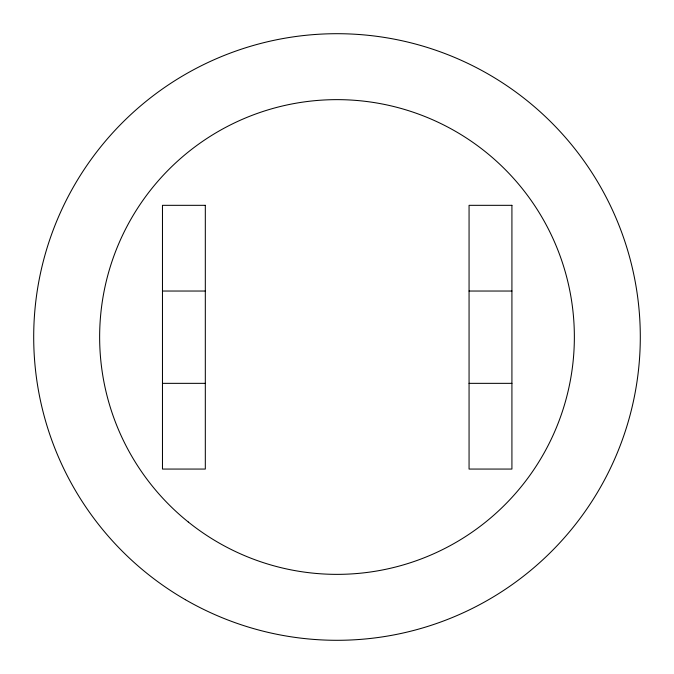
<?xml version="1.0" encoding="UTF-8"?>
<svg xmlns="http://www.w3.org/2000/svg" width="674" height="674" viewBox="0 0 674 674"><rect width="100%" height="100%" fill="white"/><g stroke="black" fill="none" stroke-linecap="round" stroke-linejoin="round"><path stroke-width="1.01" d="M162.468 291.033L205.317 291.033M469.062 291.033L511.92 291.033M162.468 383.346L205.317 383.346M469.062 383.346L511.92 383.346M205.317 205.326L162.468 205.326L162.468 469.062L205.317 469.062L205.317 205.326M511.92 205.326L469.062 205.326L469.062 469.062L511.92 469.062L511.92 205.326M185.35 599.666A303.3 303.3 0 0 0 640.3 337A303.3 303.3 0 0 0 185.35 74.334A303.3 303.3 0 0 0 185.35 599.666M188.299 522.013A237.366 237.366 0 0 0 571.577 373.27A237.366 237.366 0 0 0 251.124 115.717A237.366 237.366 0 0 0 188.299 522.013"/></g></svg>
